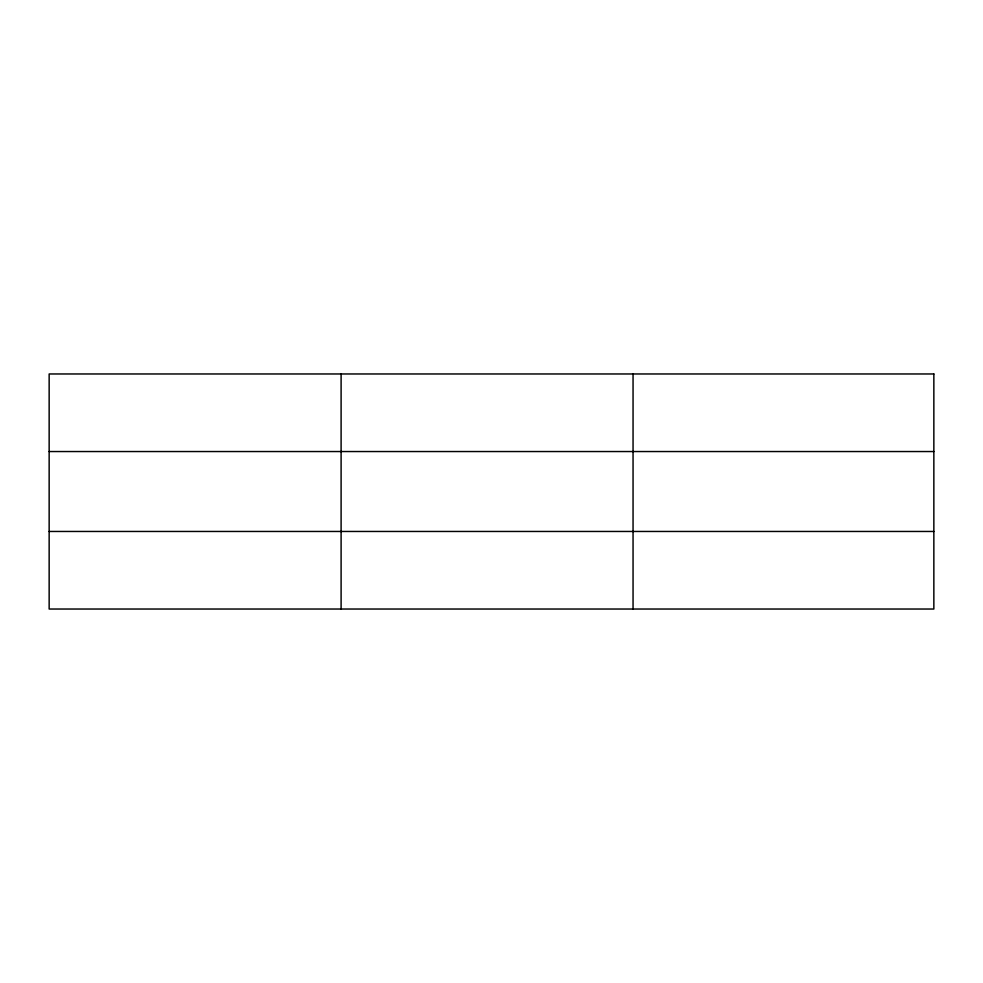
<?xml version="1.0" encoding="UTF-8"?>
<svg xmlns="http://www.w3.org/2000/svg" width="983" height="983" viewBox="0 0 983 983"><rect width="100%" height="100%" fill="white"/><g stroke="black" fill="none" stroke-linecap="round" stroke-linejoin="round"><path stroke-width="1.47" d="M341.101 609.03L341.101 373.97M633.052 609.03L633.052 373.97M49.15 451.541L933.85 451.541M49.15 531.459L933.85 531.459M933.85 373.97L933.85 609.03L49.15 609.03L49.15 373.97L933.85 373.97"/></g></svg>
